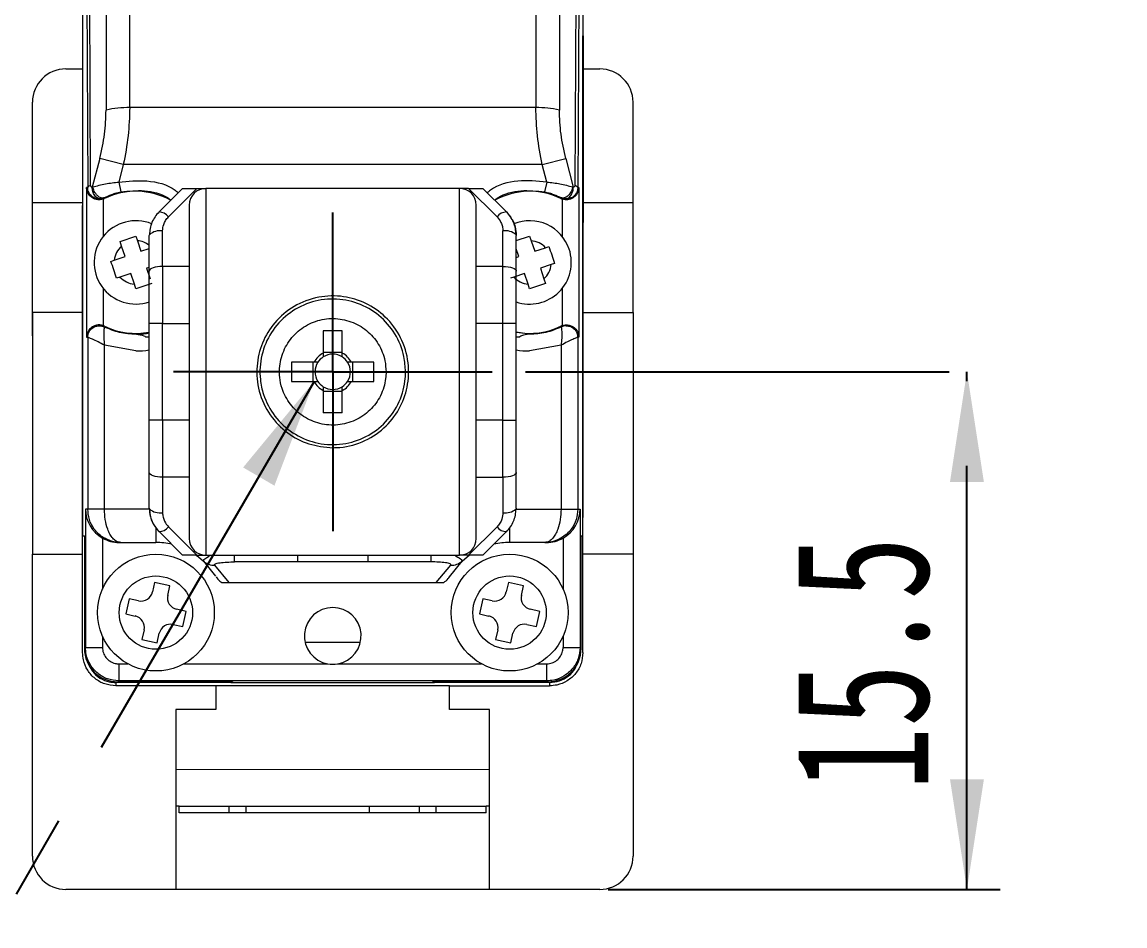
# Paper-space layout '시트2-ENG' of a CAD drawing. Header units: millimetres. Extents: x 5 to 415, y 5 to 292.
# Drawn here: x 21.99 to 55.04, y 167.5 to 194.6 of the extents above; entities that cross this region are included whole.
import ezdxf

# ---------------------------------------------------------------- set-up
doc = ezdxf.new("R2010")
doc.units = ezdxf.units.MM
doc.linetypes.add('CENTERX2', pattern=[20.32, 12.7, -2.54, 2.54, -2.54])
doc.layers.add('CENTER_LINE', color=7, linetype='CENTERX2')
doc.styles.add('SLDTEXTSTYLE0', font='TXT', dxfattribs={"width": 0.7})
doc.dimstyles.new('SLDDIMSTYLE2', dxfattribs={"dimtxt": 4, "dimasz": 3.302, "dimexe": 0, "dimexo": 0.0625, "dimgap": 1, "dimtad": 0, "dimtih": 1, "dimtoh": 1, "dimrnd": 1e-09, "dimzin": 12, "dimdsep": 46, "dimtxsty": 'SLDTEXTSTYLE0', "dimsah": 1, "dimcen": 0, "dimadec": 0, "dimazin": 3, "dimtol": 1, "dimtp": 0.1, "dimtm": 0.1, "dimtfac": 1, "dimtmove": 0, "dimatfit": 3, "dimfxl": 1, "dimfrac": 2, "dimtolj": 1, "dimarcsym": 0})
doc.dimstyles.new('SLDDIMSTYLE4', dxfattribs={"dimtxt": 4, "dimasz": 3.302, "dimexe": 0, "dimexo": 0.0625, "dimgap": 1, "dimtad": 1, "dimdec": 1, "dimrnd": 1e-09, "dimzin": 12, "dimdsep": 46, "dimtxsty": 'SLDTEXTSTYLE0', "dimsah": 1, "dimcen": 0.09, "dimadec": 0, "dimazin": 3, "dimtfac": 1, "dimtdec": 1, "dimtofl": 0, "dimtmove": 0, "dimatfit": 3, "dimfxl": 1, "dimfrac": 2, "dimtolj": 1, "dimtzin": 12, "dimarcsym": 0})
doc.dimstyles.new('SLDDIMSTYLE6', dxfattribs={"dimtxt": 0.18, "dimasz": 3.302, "dimexe": 0, "dimexo": 0.0625, "dimgap": 0, "dimtad": 0, "dimtih": 1, "dimtoh": 1, "dimdec": 0, "dimrnd": 1e-09, "dimzin": 0, "dimdsep": 46, "dimtxsty": 'Standard', "dimsah": 1, "dimcen": 0.09, "dimadec": 0, "dimazin": 0, "dimtfac": 3.302, "dimtdec": 0, "dimtofl": 0, "dimtmove": 0, "dimatfit": 3, "dimfxl": 1, "dimfrac": 2, "dimtolj": 1, "dimtzin": 0, "dimarcsym": 0})

# ---------------------------------------------------------------- blocks, each defined once
blk = doc.blocks.new('_D_36')
at = {"layer": 'CENTER_LINE'}
for p, q in [((76.516, 224.968), (40.495, 224.968)), ((87.161, 185.802), (76.516, 224.968)), ((88.079, 182.425), (87.161, 185.802)), ((88.079, 182.425), (89.744, 176.297))]:
    blk.add_line(p, q, dxfattribs=at)
for points in [[(87.161, 185.802), (86.785, 189.122), (85.805, 188.855)], [(88.079, 182.425), (88.455, 179.105), (89.435, 179.372)]]:
    blk.add_solid(points, dxfattribs=at)
at = {"layer": 'CENTER_LINE', "attachment_point": 1, "style": 'SLDTEXTSTYLE0'}
for s, insert, char_height in [('%%c', (40.495, 230.124), 4), ('3.5', (44.923, 230.124), 4), ('HOLE', (62.44, 230.124), 4), ('±0.1', (53.384, 228.775), 2.8)]:
    blk.add_mtext(s, dxfattribs=dict(at, insert=insert, char_height=char_height))
blk = doc.blocks.new('_D_55')
at = {"layer": 'CENTER_LINE'}
for p, q in [((37.078, 184.114), (51.309, 184.114)), ((50.309, 168.594), (50.309, 184.114)), ((39.553, 168.594), (51.309, 168.594))]:
    blk.add_line(p, q, dxfattribs=at)
for points in [[(50.309, 184.114), (49.801, 180.812), (50.817, 180.812)], [(50.309, 168.594), (50.817, 171.896), (49.801, 171.896)]]:
    blk.add_solid(points, dxfattribs=at)
at = {"layer": 'CENTER_LINE', "insert": (45.152, 171.559), "char_height": 4, "attachment_point": 1, "rotation": 90, "style": 'SLDTEXTSTYLE0'}
blk.add_mtext('15.5', dxfattribs=at)
blk = doc.blocks.new('SW_CENTERMARKSYMBOL_17')
at = {"layer": 'CENTER_LINE', "color": 0}
for p, q in [((0, 2.5), (0, 4.775)), ((0, 0), (0, 2.5)), ((-2.5, 0), (-4.775, 0)), ((0, 0), (-2.5, 0)), ((0, 0), (0, -2.5)), ((0, 0), (2.5, 0)), ((2.5, 0), (4.775, 0)), ((0, -2.5), (0, -4.775))]:
    blk.add_line(p, q, dxfattribs=at)

psp = doc.layouts.new('시트2-ENG')

# ---------------------------------------------------------------- linework, layer by layer
at = {"color": 7, "linetype": 'Continuous', "lineweight": 18}
for p, q in [((23.803, 200.296), (23.803, 189.196)), ((23.812, 179.196), (23.812, 197.894)), ((23.92, 197.696), (23.959, 189.641)), ((24.046, 189.696), (24.008, 197.749)), ((24.51, 197.879), (24.51, 191.959)), ((25.217, 192.035), (25.217, 197.981)), ((37.389, 197.98), (37.389, 192.035)), ((38.096, 197.879), (38.096, 191.959)), ((38.597, 197.749), (38.559, 189.696)), ((38.686, 197.696), (38.647, 189.641)), ((38.803, 194.183), (38.803, 195.924)), ((38.803, 194.183), (38.798, 194.183)), ((38.798, 179.196), (38.798, 194.183)), ((38.803, 194.183), (38.803, 189.196)), ((23.303, 193.194), (23.803, 193.194)), ((38.803, 193.194), (39.303, 193.194)), ((22.303, 189.194), (22.303, 192.194)), ((40.303, 189.194), (40.303, 192.194)), ((37.389, 192.035), (25.217, 192.035)), ((24.319, 190.51), (24.097, 189.653)), ((25.026, 190.327), (24.319, 190.51)), ((37.579, 190.327), (38.287, 190.51)), ((38.287, 190.51), (38.508, 189.653)), ((25.026, 190.327), (24.891, 189.803)), ((37.579, 190.327), (25.026, 190.327)), ((37.715, 189.803), (37.579, 190.327)), ((24.891, 189.803), (24.953, 189.509)), ((37.715, 189.803), (37.653, 189.509)), ((23.959, 189.641), (23.925, 189.641)), ((23.925, 189.641), (23.925, 185.151)), ((24.097, 189.653), (24.114, 189.656)), ((26.803, 189.614), (26.096, 188.906)), ((26.379, 188.76), (27.232, 189.614)), ((26.803, 189.614), (27.232, 189.614)), ((27.232, 189.614), (27.503, 189.614)), ((27.503, 189.614), (27.503, 178.614)), ((35.103, 189.614), (27.503, 189.614)), ((35.103, 178.614), (35.103, 189.614)), ((35.374, 189.614), (35.103, 189.614)), ((36.227, 188.76), (35.374, 189.614)), ((35.374, 189.614), (35.803, 189.614)), ((35.803, 189.614), (36.51, 188.906)), ((38.508, 189.653), (38.492, 189.656)), ((38.647, 189.641), (38.681, 189.641)), ((38.681, 189.641), (38.681, 185.151)), ((22.303, 185.193), (22.302, 189.193)), ((22.302, 189.193), (22.303, 189.193)), ((22.303, 185.894), (22.303, 189.194)), ((22.303, 189.194), (23.803, 189.194)), ((23.803, 189.196), (23.812, 189.196)), ((23.803, 189.194), (23.803, 188.594)), ((23.803, 189.194), (23.812, 189.194)), ((23.803, 185.146), (23.803, 189.096)), ((23.803, 189.096), (23.812, 189.096)), ((24.454, 189.333), (24.356, 189.302)), ((24.465, 189.309), (24.454, 189.333)), ((38.152, 189.333), (38.14, 189.309)), ((38.25, 189.302), (38.152, 189.333)), ((38.798, 189.196), (38.803, 189.196)), ((38.798, 189.194), (38.803, 189.194)), ((38.803, 189.096), (38.798, 189.096)), ((38.803, 189.194), (38.803, 188.594)), ((38.803, 189.194), (40.303, 189.194)), ((38.803, 185.146), (38.803, 189.096)), ((40.303, 185.894), (40.303, 189.194)), ((24.927, 188.025), (25.401, 188.184)), ((25.401, 188.184), (25.449, 188.042)), ((25.803, 188.199), (25.809, 188.224)), ((25.803, 187.135), (25.803, 188.199)), ((26.203, 187.272), (26.203, 188.336)), ((36.403, 187.272), (36.403, 188.336)), ((36.797, 188.224), (36.803, 188.199)), ((36.803, 187.135), (36.803, 188.199)), ((36.803, 188.05), (37.201, 188.184)), ((37.201, 188.184), (37.249, 188.042)), ((24.975, 187.883), (24.927, 188.025)), ((25.081, 187.567), (24.975, 187.883)), ((25.449, 188.042), (25.555, 187.726)), ((25.555, 187.726), (25.803, 187.809)), ((36.881, 187.567), (36.803, 187.8)), ((37.249, 188.042), (37.355, 187.726)), ((37.355, 187.726), (37.68, 187.835)), ((37.68, 187.835), (37.781, 187.869)), ((24.655, 187.424), (24.756, 187.458)), ((24.756, 187.458), (25.081, 187.567)), ((36.803, 187.541), (36.881, 187.567)), ((25.803, 187.246), (25.725, 187.22)), ((25.725, 187.22), (25.831, 186.904)), ((26.203, 187.272), (26.203, 185.562)), ((27.003, 187.272), (26.203, 187.272)), ((36.403, 187.272), (35.603, 187.272)), ((36.403, 185.562), (36.403, 187.272)), ((37.85, 187.329), (37.525, 187.22)), ((37.525, 187.22), (37.631, 186.904)), ((37.951, 187.363), (37.85, 187.329)), ((24.926, 186.952), (24.825, 186.918)), ((25.251, 187.061), (24.926, 186.952)), ((25.357, 186.745), (25.251, 187.061)), ((25.878, 186.762), (25.404, 186.603)), ((36.726, 186.952), (36.625, 186.918)), ((37.051, 187.061), (36.726, 186.952)), ((37.157, 186.745), (37.051, 187.061)), ((37.678, 186.762), (37.204, 186.603)), ((37.631, 186.904), (37.678, 186.762)), ((25.404, 186.603), (25.357, 186.745)), ((37.204, 186.603), (37.157, 186.745)), ((23.803, 185.894), (22.303, 185.894)), ((22.303, 185.894), (22.303, 178.644)), ((38.803, 185.894), (40.303, 185.894)), ((40.303, 185.894), (40.303, 178.644)), ((24.454, 185.459), (24.465, 185.482)), ((26.203, 185.562), (25.803, 185.562)), ((25.803, 182.665), (25.803, 185.562)), ((26.203, 182.665), (26.203, 185.562)), ((26.203, 185.562), (27.003, 185.562)), ((36.403, 185.562), (35.603, 185.562)), ((36.803, 185.562), (36.403, 185.562)), ((36.403, 182.665), (36.403, 185.562)), ((36.803, 182.665), (36.803, 185.562)), ((38.14, 185.482), (38.152, 185.459)), ((23.803, 179.746), (23.803, 185.146)), ((23.925, 185.151), (23.96, 185.151)), ((23.96, 185.151), (23.96, 179.996)), ((25.418, 185.239), (25.403, 185.239)), ((25.692, 185.164), (25.803, 185.164)), ((31.017, 185.346), (31.017, 184.671)), ((31.589, 185.346), (31.017, 185.346)), ((31.589, 184.671), (31.589, 185.346)), ((37.187, 185.239), (36.803, 185.306)), ((36.803, 185.164), (36.914, 185.164)), ((37.203, 185.239), (37.187, 185.239)), ((38.646, 185.151), (38.646, 179.996)), ((38.681, 185.151), (38.646, 185.151)), ((38.803, 179.746), (38.803, 185.146)), ((40.303, 185.196), (40.305, 180.029)), ((25.403, 184.739), (24.46, 184.912)), ((24.46, 179.996), (24.46, 184.912)), ((38.145, 184.911), (37.203, 184.739)), ((38.145, 184.911), (38.146, 179.996)), ((31.017, 184.706), (31.589, 184.706)), ((30.745, 184.4), (30.07, 184.4)), ((30.07, 184.4), (30.07, 183.828)), ((30.711, 183.828), (30.711, 184.4)), ((32.536, 184.4), (31.861, 184.4)), ((31.895, 184.4), (31.895, 183.828)), ((32.536, 183.828), (32.536, 184.4)), ((30.07, 183.828), (30.745, 183.828)), ((31.861, 183.828), (32.536, 183.828)), ((31.017, 183.556), (31.017, 182.881)), ((31.589, 183.522), (31.017, 183.522)), ((31.589, 182.881), (31.589, 183.556)), ((31.589, 182.881), (31.017, 182.881)), ((26.203, 182.665), (25.803, 182.665)), ((26.203, 182.665), (26.203, 180.955)), ((27.003, 182.665), (26.203, 182.665)), ((36.403, 182.665), (35.603, 182.665)), ((36.403, 180.955), (36.403, 182.665)), ((36.403, 182.665), (36.803, 182.665)), ((25.803, 180.028), (25.803, 181.092)), ((27.003, 180.955), (26.203, 180.955)), ((26.203, 180.955), (26.203, 179.891)), ((35.603, 180.955), (36.403, 180.955)), ((36.403, 180.955), (36.403, 179.891)), ((36.803, 180.028), (36.803, 181.092)), ((23.96, 179.996), (23.892, 179.996)), ((23.892, 179.996), (23.892, 175.85)), ((25.809, 180.003), (25.803, 180.028)), ((36.803, 180.028), (36.797, 180.003)), ((38.146, 179.996), (38.646, 179.996)), ((38.646, 179.996), (38.714, 179.996)), ((38.714, 179.996), (38.714, 175.85)), ((40.303, 180.029), (40.305, 180.029)), ((40.305, 180.029), (40.308, 169.799)), ((23.803, 179.746), (23.807, 179.746)), ((23.807, 175.696), (23.807, 179.746)), ((38.799, 179.746), (38.803, 179.746)), ((38.799, 175.696), (38.799, 179.746)), ((23.812, 179.196), (23.86, 179.196)), ((23.86, 179.196), (23.86, 175.818)), ((26.096, 179.321), (26.803, 178.614)), ((27.232, 178.614), (26.379, 179.467)), ((36.227, 179.467), (35.374, 178.614)), ((35.803, 178.614), (36.51, 179.321)), ((38.745, 179.196), (38.798, 179.196)), ((38.745, 175.818), (38.745, 179.196)), ((24.401, 179.13), (24.401, 177.597)), ((24.901, 178.996), (24.951, 178.996)), ((24.951, 178.996), (26.003, 178.996)), ((37.654, 178.996), (36.603, 178.996)), ((37.654, 178.996), (37.705, 178.996)), ((38.205, 179.13), (38.205, 177.597)), ((22.303, 169.594), (22.303, 178.644)), ((22.303, 178.644), (23.807, 178.644)), ((27.232, 178.614), (26.803, 178.614)), ((27.232, 178.614), (27.503, 178.614)), ((27.503, 178.614), (35.103, 178.614)), ((30.253, 178.415), (30.253, 178.614)), ((32.353, 178.614), (32.353, 178.415)), ((35.374, 178.614), (35.103, 178.614)), ((35.803, 178.614), (35.374, 178.614)), ((40.303, 178.644), (38.799, 178.644)), ((40.303, 178.644), (40.303, 169.594)), ((27.428, 178.438), (27.791, 177.991)), ((28.2, 177.796), (27.767, 178.315)), ((30.253, 178.415), (28.363, 178.415)), ((32.353, 178.415), (30.253, 178.415)), ((34.243, 178.415), (32.353, 178.415)), ((34.406, 177.796), (34.839, 178.315)), ((34.798, 177.97), (35.178, 178.438)), ((25.965, 177.798), (25.902, 177.514)), ((26.42, 177.697), (25.965, 177.798)), ((26.357, 177.412), (26.42, 177.697)), ((28.2, 177.796), (34.406, 177.796)), ((36.565, 177.798), (36.502, 177.514)), ((37.02, 177.697), (36.565, 177.798)), ((36.957, 177.412), (37.02, 177.697)), ((25.199, 177.311), (25.098, 176.855)), ((25.484, 177.248), (25.199, 177.311)), ((35.799, 177.311), (35.698, 176.855)), ((36.084, 177.248), (35.799, 177.311)), ((25.098, 176.855), (25.383, 176.792)), ((26.908, 176.932), (26.623, 176.995)), ((26.807, 176.476), (26.908, 176.932)), ((35.698, 176.855), (35.983, 176.792)), ((37.508, 176.932), (37.223, 176.995)), ((37.407, 176.476), (37.508, 176.932)), ((26.522, 176.539), (26.807, 176.476)), ((37.122, 176.539), (37.407, 176.476)), ((24.401, 176.19), (24.401, 175.85)), ((25.649, 176.375), (25.585, 176.09)), ((26.041, 175.989), (26.104, 176.273)), ((36.249, 176.375), (36.185, 176.09)), ((36.641, 175.989), (36.704, 176.273)), ((38.205, 176.19), (38.205, 175.85)), ((23.892, 175.85), (23.86, 175.818)), ((23.892, 175.85), (24.401, 175.85)), ((25.585, 176.09), (26.041, 175.989)), ((32.128, 175.994), (30.477, 175.994)), ((36.185, 176.09), (36.641, 175.989)), ((38.205, 175.85), (38.714, 175.85)), ((38.714, 175.85), (38.745, 175.818)), ((24.892, 175.359), (25.162, 175.359)), ((24.892, 175.359), (24.892, 174.85)), ((26.843, 175.359), (31.156, 175.359)), ((31.45, 175.359), (35.762, 175.359)), ((37.443, 175.359), (37.714, 175.359)), ((37.714, 174.85), (37.714, 175.359)), ((24.892, 174.85), (24.86, 174.819)), ((37.714, 174.85), (24.892, 174.85)), ((37.714, 174.85), (37.745, 174.819)), ((28.253, 174.797), (24.803, 174.797)), ((27.803, 174.699), (24.803, 174.699)), ((24.86, 174.819), (28.303, 174.819)), ((27.803, 174.712), (34.803, 174.712)), ((27.803, 174.699), (27.803, 174.712)), ((27.803, 174.699), (27.803, 173.994)), ((28.253, 174.819), (28.253, 174.797)), ((28.253, 174.785), (28.253, 174.797)), ((34.353, 174.785), (28.253, 174.785)), ((28.303, 174.819), (28.303, 174.796)), ((28.303, 174.796), (34.303, 174.796)), ((37.745, 174.819), (34.303, 174.819)), ((34.303, 174.796), (34.303, 174.819)), ((34.353, 174.819), (34.353, 174.797)), ((34.353, 174.785), (34.353, 174.797)), ((37.803, 174.797), (34.353, 174.797)), ((34.803, 174.699), (34.803, 174.712)), ((34.803, 173.994), (34.803, 174.699)), ((34.803, 174.699), (37.803, 174.699)), ((27.803, 173.994), (26.603, 173.994)), ((26.603, 173.994), (26.603, 168.594)), ((36.003, 173.994), (34.803, 173.994)), ((36.003, 168.594), (36.003, 173.994)), ((26.603, 172.194), (36.003, 172.197)), ((26.703, 171.094), (26.603, 171.094)), ((26.703, 170.894), (26.703, 171.094)), ((26.703, 171.094), (28.203, 171.094)), ((35.903, 170.894), (26.703, 170.894)), ((28.203, 171.094), (28.703, 171.094)), ((28.703, 170.894), (28.703, 171.094)), ((28.703, 171.094), (32.403, 171.094)), ((32.403, 171.094), (33.903, 171.094)), ((33.903, 170.894), (33.903, 171.094)), ((33.903, 171.094), (34.403, 171.094)), ((34.403, 171.094), (35.903, 171.094)), ((35.903, 170.894), (35.903, 171.094)), ((36.003, 171.094), (35.903, 171.094)), ((40.308, 169.799), (40.303, 169.696)), ((26.603, 168.594), (23.303, 168.594)), ((36.003, 168.594), (26.603, 168.594)), ((39.303, 168.594), (36.003, 168.594))]:
    psp.add_line(p, q, dxfattribs=at)
at = {"color": 8, "linetype": 'Continuous', "lineweight": 18}
for p, q in [((24.425, 189.293), (24.425, 188.172)), ((38.181, 189.293), (38.181, 188.172)), ((24.425, 186.615), (24.425, 185.499)), ((38.181, 186.615), (38.181, 185.499)), ((25.807, 179.996), (24.46, 179.996)), ((36.796, 179.996), (38.146, 179.996)), ((26.003, 179.423), (26.003, 178.996)), ((36.603, 179.423), (36.603, 178.996)), ((28.363, 178.415), (28.363, 178.614)), ((34.243, 178.614), (34.243, 178.415)), ((28.203, 170.894), (28.203, 171.094)), ((32.403, 170.894), (32.403, 171.094)), ((34.403, 170.894), (34.403, 171.094))]:
    psp.add_line(p, q, dxfattribs=at)
at = {"color": 7, "linetype": 'Continuous', "lineweight": 18, "flags": 128}
for points in [[(26.203, 187.272), (26.125, 187.269), (26.05, 187.261), (25.981, 187.249), (25.92, 187.232), (25.87, 187.211), (25.833, 187.187), (25.811, 187.162), (25.803, 187.135)], [(36.403, 187.272), (36.481, 187.269), (36.556, 187.261), (36.625, 187.249), (36.686, 187.232), (36.735, 187.211), (36.772, 187.187), (36.795, 187.162), (36.803, 187.135)], [(26.203, 180.955), (26.125, 180.958), (26.05, 180.966), (25.981, 180.978), (25.92, 180.995), (25.87, 181.016), (25.833, 181.04), (25.811, 181.065), (25.803, 181.092)], [(36.803, 181.092), (36.795, 181.065), (36.772, 181.04), (36.735, 181.016), (36.686, 180.995), (36.625, 180.978), (36.556, 180.966), (36.481, 180.958), (36.403, 180.955)], [(27.211, 178.614), (27.278, 178.564), (27.428, 178.438)], [(35.178, 178.438), (35.328, 178.564), (35.395, 178.614)]]:
    psp.add_lwpolyline(points, dxfattribs=at)
at = {"color": 7, "linetype": 'Continuous', "lineweight": 18}
for centre, radius in [((26.003, 176.894), 1.75), ((36.603, 176.894), 1.75), ((26.003, 176.894), 1.1), ((36.603, 176.894), 1.1)]:
    psp.add_circle(centre, radius, dxfattribs=at)
for centre, radius, start, end in [((23.303, 192.194), 1, 90, 180), ((39.303, 192.194), 1, 0, 90), ((25.177, 189.075), 2.96, 89.2196, 103.0186), ((37.429, 189.075), 2.96, 76.9814, 90.7804), ((24.052, 189.59), 0.106, 92.8684, 151.1559), ((25.403, 187.396), 2.131, 60.7445, 116.1039), ((27.503, 189.114), 0.5, 90, 180), ((35.103, 189.114), 0.5, 0, 90), ((37.203, 187.396), 2.131, 63.8961, 119.2555), ((38.554, 189.59), 0.106, 28.8451, 87.1312), ((24.303, 189.641), 0.369, 289.3449, 296.1039), ((38.303, 189.641), 0.369, 243.8961, 250.6551), ((26.09, 188.548), 0.358, 36.2952, 89.0893), ((36.516, 188.548), 0.358, 90.9107, 143.7048), ((25.403, 187.394), 1.25, 67.8202, 288.8349), ((37.203, 187.394), 1.25, 18.5391, 112.2222), ((25.403, 187.394), 0.65, 131.159, 174.2859), ((37.203, 187.394), 1.25, 250.9646, 18.5391), ((37.203, 187.394), 0.65, 42.7923, 85.9192), ((37.203, 187.394), 0.65, 311.159, 354.2859), ((25.403, 187.394), 0.65, 222.7923, 265.9192), ((37.203, 187.394), 0.65, 222.7923, 265.9192), ((24.303, 185.151), 0.369, 63.8961, 70.6551), ((25.403, 187.396), 2.131, 243.8961, 280.8193), ((37.203, 187.396), 2.131, 259.1807, 296.1039), ((38.303, 185.151), 0.369, 109.3449, 116.1039), ((31.303, 184.114), 0.627, 117.1428, 152.8572), ((31.303, 184.114), 0.53, 122.6646, 147.3354), ((31.303, 184.114), 0.53, 57.3354, 122.6646), ((31.303, 184.114), 0.627, 27.1428, 62.8572), ((31.303, 184.114), 0.53, 32.6646, 57.3354), ((31.303, 184.114), 0.53, 147.3354, 212.6646), ((31.303, 184.114), 0.53, 327.3354, 32.6646), ((31.303, 184.114), 0.627, 207.1428, 242.8572), ((31.303, 184.114), 0.53, 212.6646, 237.3354), ((31.303, 184.114), 0.627, 297.1428, 332.8572), ((31.303, 184.114), 0.53, 302.6646, 327.3354), ((31.303, 184.114), 0.53, 237.3354, 302.6646), ((26.09, 179.679), 0.358, 270.9108, 323.7048), ((36.516, 179.679), 0.358, 216.2952, 269.0893), ((26.003, 176.896), 2.1, 77.0308, 90), ((27.503, 179.114), 0.5, 180, 270), ((35.103, 179.114), 0.5, 270, 0), ((36.603, 176.896), 2.1, 90, 102.9692), ((27.745, 178.785), 0.47, 227.4768, 272.6664), ((34.861, 178.785), 0.47, 267.3336, 312.5232), ((25.56, 177.589), 0.35, 257.4821, 347.4821), ((36.16, 177.589), 0.35, 257.4821, 347.4821), ((26.699, 177.337), 0.35, 167.4821, 257.4821), ((37.299, 177.337), 0.35, 167.4821, 257.4821), ((31.303, 176.196), 0.85, 279.9708, 260.0292), ((25.307, 176.451), 0.35, 347.4821, 77.4821), ((26.446, 176.198), 0.35, 77.4821, 167.4821), ((35.907, 176.451), 0.35, 347.4821, 77.4821), ((37.046, 176.198), 0.35, 77.4821, 167.4821), ((31.303, 176.196), 0.85, 260.0292, 279.9708), ((23.303, 169.594), 1, 180, 270), ((39.303, 169.594), 1, 270, 0)]:
    psp.add_arc(centre, radius, start, end, dxfattribs=at)
at = {"color": 8, "linetype": 'Continuous', "lineweight": 18}
for centre, radius, start, end in [((26.126, 187.862), 0.481, 80.7429, 131.1599), ((36.48, 187.862), 0.481, 48.8445, 99.2556), ((25.403, 187.394), 0.65, 52.0201, 85.9192), ((25.403, 187.396), 2.657, 270, 278.658), ((37.203, 187.396), 2.657, 261.342, 270), ((26.126, 180.365), 0.481, 228.8445, 279.2556), ((36.48, 180.365), 0.481, 260.7429, 311.1599)]:
    psp.add_arc(centre, radius, start, end, dxfattribs=at)
at = {"color": 7, "linetype": 'Continuous', "lineweight": 18}
for centre, major_axis, ratio, start_param, end_param in [((24.91, 179.996), (1.018, 0), 0.982697, 3.141593, 4.188702), ((37.696, 179.996), (1.018, 0), 0.982697, 5.236076, 6.283185), ((24.901, 179.996), (-1, 0), 0.999848, 1.04711, 1.570796), ((37.705, 179.996), (-1, 0), 0.999848, 1.570796, 2.094483), ((24.861, 175.819), (0.707, 0.707), 0.999695, 2.356347, 3.926839), ((37.745, 175.819), (0.707, -0.707), 0.999695, 5.497939, 7.068431)]:
    psp.add_ellipse(centre, major_axis=major_axis, ratio=ratio, start_param=start_param, end_param=end_param, dxfattribs=at)
for points, knots in [([(24.319, 190.51), (24.375, 190.754), (24.485, 191.237), (24.502, 191.72), (24.51, 191.959)], [0, 0, 0, 0, 0.504154, 1, 1, 1, 1]), ([(25.217, 192.035), (25.209, 191.754), (25.192, 191.187), (25.082, 190.615), (25.026, 190.327)], [0, 0, 0, 0, 0.495576, 1, 1, 1, 1]), ([(37.579, 190.327), (37.524, 190.615), (37.414, 191.187), (37.397, 191.754), (37.389, 192.035)], [0, 0, 0, 0, 0.504417, 1, 1, 1, 1]), ([(38.287, 190.51), (38.231, 190.754), (38.121, 191.237), (38.104, 191.72), (38.096, 191.959)], [0, 0, 0, 0, 0.504153, 1, 1, 1, 1]), ([(24.114, 189.656), (24.236, 189.69), (24.466, 189.755), (24.755, 189.787), (24.891, 189.803)], [0, 0, 0, 0, 0.529808, 1, 1, 1, 1]), ([(37.715, 189.803), (37.851, 189.787), (38.14, 189.755), (38.37, 189.69), (38.492, 189.656)], [0, 0, 0, 0, 0.470945, 1, 1, 1, 1]), ([(24.425, 189.293), (24.391, 189.284), (24.323, 189.266), (24.22, 189.276), (24.114, 189.314), (24.006, 189.399), (23.941, 189.516), (23.926, 189.603), (23.925, 189.64), (23.925, 189.641)], [0, 0, 0, 0, 0.117763, 0.235394, 0.357437, 0.547783, 0.812584, 0.994967, 1, 1, 1, 1]), ([(24.356, 189.302), (24.331, 189.299), (24.281, 189.295), (24.207, 189.308), (24.138, 189.336), (24.076, 189.379), (24.025, 189.433), (23.988, 189.497), (23.963, 189.567), (23.96, 189.616), (23.959, 189.641)], [0, 0, 0, 0, 0.125681, 0.251512, 0.377496, 0.503635, 0.628468, 0.752759, 0.87658, 1, 1, 1, 1]), ([(24.046, 189.696), (24.047, 189.692), (24.047, 189.686), (24.052, 189.673), (24.062, 189.661), (24.078, 189.652), (24.091, 189.653), (24.097, 189.653)], [0, 0, 0, 0, 0.105787, 0.213994, 0.459109, 0.727072, 1, 1, 1, 1]), ([(24.356, 189.302), (24.341, 189.301), (24.31, 189.299), (24.262, 189.316), (24.214, 189.347), (24.17, 189.395), (24.134, 189.455), (24.11, 189.522), (24.097, 189.589), (24.097, 189.632), (24.097, 189.653)], [0, 0, 0, 0, 0.1131826, 0.235918, 0.3659643, 0.5, 0.6340357, 0.764082, 0.8868174, 1, 1, 1, 1]), ([(24.454, 189.333), (24.441, 189.328), (24.413, 189.319), (24.363, 189.325), (24.306, 189.349), (24.249, 189.393), (24.197, 189.453), (24.156, 189.522), (24.127, 189.591), (24.118, 189.635), (24.114, 189.656)], [0, 0, 0, 0, 0.110626, 0.23271, 0.363836, 0.5, 0.636164, 0.76729, 0.889374, 1, 1, 1, 1]), ([(24.454, 189.333), (24.526, 189.367), (24.635, 189.418), (24.814, 189.477), (24.907, 189.498), (24.953, 189.509)], [0, 0, 0, 0, 0.50598, 0.757681, 1, 1, 1, 1]), ([(24.953, 189.509), (25.189, 189.533), (25.661, 189.581), (26.194, 189.457), (26.419, 189.29), (26.453, 189.264)], [0, 0, 0, 0, 0.458726, 0.917452, 1, 1, 1, 1]), ([(36.152, 189.264), (36.187, 189.29), (36.412, 189.457), (36.945, 189.581), (37.417, 189.533), (37.653, 189.509)], [0, 0, 0, 0, 0.0825429, 0.5412716, 1, 1, 1, 1]), ([(37.653, 189.509), (37.699, 189.498), (37.792, 189.477), (37.971, 189.418), (38.079, 189.367), (38.152, 189.333)], [0, 0, 0, 0, 0.2423835, 0.4941573, 1, 1, 1, 1]), ([(38.492, 189.656), (38.487, 189.635), (38.478, 189.591), (38.45, 189.522), (38.409, 189.453), (38.357, 189.393), (38.3, 189.349), (38.243, 189.325), (38.193, 189.319), (38.165, 189.328), (38.152, 189.333)], [0, 0, 0, 0, 0.110626, 0.23271, 0.363836, 0.5, 0.636164, 0.76729, 0.889374, 1, 1, 1, 1]), ([(38.681, 189.641), (38.681, 189.64), (38.68, 189.603), (38.665, 189.516), (38.6, 189.399), (38.492, 189.314), (38.386, 189.276), (38.283, 189.266), (38.215, 189.284), (38.181, 189.293)], [0, 0, 0, 0, 0.005034, 0.187416, 0.452217, 0.642563, 0.764606, 0.882237, 1, 1, 1, 1]), ([(38.25, 189.302), (38.266, 189.301), (38.297, 189.3), (38.347, 189.317), (38.396, 189.351), (38.439, 189.4), (38.474, 189.461), (38.497, 189.527), (38.509, 189.592), (38.508, 189.633), (38.508, 189.653)], [0, 0, 0, 0, 0.118146, 0.244995, 0.37775, 0.512674, 0.645653, 0.772913, 0.891593, 1, 1, 1, 1]), ([(38.647, 189.641), (38.643, 189.599), (38.636, 189.532), (38.593, 189.451), (38.548, 189.396), (38.49, 189.349), (38.427, 189.318), (38.344, 189.295), (38.287, 189.299), (38.25, 189.302)], [0, 0, 0, 0, 0.21198, 0.331484, 0.459729, 0.569033, 0.710863, 0.813299, 1, 1, 1, 1]), ([(38.559, 189.696), (38.559, 189.692), (38.559, 189.685), (38.554, 189.673), (38.544, 189.661), (38.527, 189.652), (38.515, 189.653), (38.508, 189.653)], [0, 0, 0, 0, 0.107272, 0.216266, 0.463262, 0.73307, 1, 1, 1, 1]), ([(27.003, 189.114), (27.003, 189.097), (27.003, 189.064), (27.003, 188.829), (27.003, 188.561), (27.003, 188.217), (27.003, 187.674), (27.003, 186.875), (27.003, 185.986), (27.003, 185.056), (27.003, 184.113), (27.003, 183.171), (27.003, 182.402), (27.003, 181.81), (27.003, 181.221), (27.003, 180.553), (27.003, 179.903), (27.003, 179.446), (27.003, 179.164), (27.003, 179.13), (27.003, 179.114)], [0, 0, 0, 0, 0.060021, 0.119991, 0.1522, 0.184375, 0.250041, 0.315707, 0.380009, 0.440022, 0.5, 0.560013, 0.619992, 0.6522, 0.684376, 0.750042, 0.815708, 0.88001, 0.939996, 1, 1, 1, 1]), ([(35.603, 179.114), (35.603, 179.13), (35.603, 179.164), (35.603, 179.446), (35.603, 179.903), (35.603, 180.553), (35.603, 181.221), (35.603, 181.81), (35.603, 182.402), (35.603, 183.171), (35.603, 184.113), (35.603, 185.056), (35.603, 185.986), (35.603, 186.875), (35.603, 187.674), (35.603, 188.217), (35.603, 188.561), (35.603, 188.829), (35.603, 189.064), (35.603, 189.097), (35.603, 189.114)], [0, 0, 0, 0, 0.060004, 0.11999, 0.184292, 0.249958, 0.315624, 0.3478, 0.380008, 0.439987, 0.5, 0.559978, 0.619991, 0.684293, 0.749959, 0.815625, 0.8478, 0.880009, 0.939979, 1, 1, 1, 1]), ([(26.1, 188.91), (26.056, 188.861), (25.969, 188.765), (25.88, 188.594), (25.822, 188.412), (25.813, 188.286), (25.809, 188.224)], [0, 0, 0, 0, 0.251643, 0.501834, 0.751071, 1, 1, 1, 1]), ([(26.203, 188.336), (26.209, 188.403), (26.22, 188.514), (26.289, 188.657), (26.349, 188.726), (26.379, 188.76)], [0, 0, 0, 0, 0.428724, 0.713281, 1, 1, 1, 1]), ([(36.227, 188.76), (36.27, 188.707), (36.343, 188.619), (36.394, 188.469), (36.4, 188.381), (36.403, 188.336)], [0, 0, 0, 0, 0.427559, 0.711619, 1, 1, 1, 1]), ([(36.797, 188.224), (36.792, 188.287), (36.784, 188.413), (36.725, 188.596), (36.634, 188.768), (36.547, 188.864), (36.503, 188.913)], [0, 0, 0, 0, 0.249066, 0.498343, 0.748498, 1, 1, 1, 1]), ([(36.51, 188.906), (36.582, 188.819), (36.694, 188.682), (36.785, 188.434), (36.796, 188.286), (36.803, 188.199)], [0, 0, 0, 0, 0.430059, 0.666913, 1, 1, 1, 1]), ([(31.303, 181.839), (31.06, 181.861), (30.573, 181.907), (29.919, 182.262), (29.391, 182.801), (29.063, 183.508), (28.993, 184.276), (29.165, 184.996), (29.547, 185.622), (30.126, 186.112), (30.854, 186.389), (31.618, 186.406), (32.316, 186.191), (32.918, 185.773), (33.374, 185.159), (33.602, 184.412), (33.57, 183.654), (33.312, 182.968), (32.849, 182.389), (32.202, 181.975), (31.641, 181.844), (31.342, 181.839), (31.303, 181.839)], [0, 0, 0, 0, 0.0504909, 0.1008712, 0.1540504, 0.209456, 0.2619899, 0.3113938, 0.3615785, 0.4152624, 0.4706129, 0.5223841, 0.5709463, 0.6215781, 0.6762458, 0.7309774, 0.7819261, 0.8311422, 0.8825965, 0.9374894, 0.9919286, 1, 1, 1, 1]), ([(33.484, 184.114), (33.481, 184.021), (33.468, 183.685), (33.289, 183.118), (32.85, 182.516), (32.233, 182.094), (31.513, 181.9), (30.768, 181.955), (30.084, 182.254), (29.537, 182.762), (29.233, 183.341), (29.098, 183.972), (29.139, 184.625), (29.43, 185.312), (29.933, 185.865), (30.59, 186.219), (31.327, 186.337), (32.061, 186.204), (32.711, 185.835), (33.198, 185.272), (33.45, 184.664), (33.475, 184.267), (33.484, 184.114)], [0, 0, 0, 0, 0.020262, 0.073941, 0.12762, 0.181299, 0.234978, 0.288657, 0.342336, 0.396015, 0.449695, 0.483291, 0.53697, 0.59065, 0.644329, 0.698008, 0.751687, 0.805366, 0.859045, 0.912724, 0.966403, 1, 1, 1, 1]), ([(24.425, 185.499), (24.392, 185.508), (24.351, 185.519), (24.271, 185.521), (24.188, 185.508), (24.077, 185.455), (23.975, 185.353), (23.932, 185.241), (23.926, 185.168), (23.925, 185.152), (23.925, 185.151)], [0, 0, 0, 0, 0.11544, 0.141145, 0.277216, 0.412411, 0.624676, 0.915152, 0.994966, 1, 1, 1, 1]), ([(23.96, 185.151), (23.965, 185.196), (23.976, 185.286), (24.055, 185.399), (24.168, 185.478), (24.258, 185.488), (24.303, 185.494)], [0, 0, 0, 0, 0.2499999, 0.4999999, 0.7499999, 1, 1, 1, 1]), ([(24.303, 185.494), (24.329, 185.492), (24.381, 185.489), (24.43, 185.469), (24.454, 185.459)], [0, 0, 0, 0, 0.5, 1, 1, 1, 1]), ([(24.454, 185.459), (24.453, 185.456), (24.452, 185.451), (24.449, 185.415), (24.444, 185.36), (24.439, 185.267), (24.438, 185.117), (24.452, 184.984), (24.46, 184.912)], [0, 0, 0, 0, 0.12306, 0.248493, 0.377059, 0.509618, 0.734984, 1, 1, 1, 1]), ([(25.403, 185.239), (25.238, 185.248), (24.909, 185.267), (24.606, 185.395), (24.454, 185.459)], [0, 0, 0, 0, 0.5, 1, 1, 1, 1]), ([(32.901, 184.114), (32.894, 184.226), (32.875, 184.517), (32.691, 184.962), (32.334, 185.374), (31.858, 185.644), (31.32, 185.742), (30.781, 185.656), (30.3, 185.396), (29.932, 184.991), (29.718, 184.488), (29.688, 184.01), (29.787, 183.548), (30.01, 183.124), (30.41, 182.752), (30.911, 182.533), (31.457, 182.493), (31.984, 182.635), (32.436, 182.944), (32.758, 183.384), (32.888, 183.8), (32.898, 184.046), (32.901, 184.114)], [0, 0, 0, 0, 0.033597, 0.087276, 0.140955, 0.194634, 0.248313, 0.301992, 0.355671, 0.40935, 0.46303, 0.516709, 0.550305, 0.603985, 0.657664, 0.711343, 0.765022, 0.818701, 0.87238, 0.926059, 0.979738, 1, 1, 1, 1]), ([(38.152, 185.459), (38, 185.395), (37.696, 185.267), (37.367, 185.248), (37.203, 185.239)], [0, 0, 0, 0, 0.5, 1, 1, 1, 1]), ([(38.152, 185.459), (38.153, 185.456), (38.153, 185.451), (38.157, 185.415), (38.162, 185.36), (38.166, 185.267), (38.167, 185.117), (38.153, 184.983), (38.145, 184.911)], [0, 0, 0, 0, 0.1230873, 0.248535, 0.3771033, 0.5096528, 0.7350716, 1, 1, 1, 1]), ([(38.303, 185.494), (38.276, 185.492), (38.223, 185.489), (38.175, 185.468), (38.152, 185.459)], [0, 0, 0, 0, 0.5237, 1, 1, 1, 1]), ([(38.181, 185.499), (38.214, 185.508), (38.255, 185.519), (38.335, 185.521), (38.418, 185.508), (38.528, 185.455), (38.631, 185.353), (38.674, 185.241), (38.68, 185.168), (38.681, 185.152), (38.681, 185.151)], [0, 0, 0, 0, 0.11544, 0.141145, 0.277216, 0.412411, 0.624676, 0.915152, 0.994966, 1, 1, 1, 1]), ([(38.303, 185.494), (38.348, 185.488), (38.438, 185.478), (38.551, 185.399), (38.63, 185.286), (38.64, 185.196), (38.646, 185.151)], [0, 0, 0, 0, 0.25, 0.5, 0.75, 1, 1, 1, 1]), ([(24.46, 184.912), (24.397, 184.945), (24.269, 185.013), (24.101, 185.091), (24.007, 185.133), (23.967, 185.149), (23.963, 185.15), (23.96, 185.151)], [0, 0, 0, 0, 0.260217, 0.529104, 0.765257, 0.882426, 1, 1, 1, 1]), ([(25.803, 185.276), (25.775, 185.269), (25.646, 185.237), (25.518, 185.238), (25.418, 185.239)], [0, 0, 0, 0, 0.219061, 1, 1, 1, 1]), ([(25.418, 185.239), (25.496, 185.232), (25.591, 185.224), (25.675, 185.173), (25.692, 185.164)], [0, 0, 0, 0, 0.804502, 1, 1, 1, 1]), ([(37.187, 185.239), (37.11, 185.232), (37.014, 185.224), (36.93, 185.173), (36.914, 185.164)], [0, 0, 0, 0, 0.804617, 1, 1, 1, 1]), ([(38.646, 185.151), (38.643, 185.15), (38.638, 185.148), (38.607, 185.136), (38.559, 185.115), (38.475, 185.077), (38.336, 185.012), (38.211, 184.946), (38.145, 184.911)], [0, 0, 0, 0, 0.119498, 0.23974, 0.361536, 0.485663, 0.730817, 1, 1, 1, 1]), ([(31.017, 184.671), (31.017, 184.641), (31.017, 184.604), (31.017, 184.566), (31.017, 184.56)], [0, 0, 0, 0, 0.842199, 1, 1, 1, 1]), ([(31.589, 184.56), (31.589, 184.587), (31.589, 184.624), (31.589, 184.661), (31.589, 184.671)], [0, 0, 0, 0, 0.711887, 1, 1, 1, 1]), ([(30.857, 184.4), (30.83, 184.4), (30.792, 184.4), (30.756, 184.4), (30.745, 184.4)], [0, 0, 0, 0, 0.711887, 1, 1, 1, 1]), ([(31.861, 184.4), (31.83, 184.4), (31.793, 184.4), (31.755, 184.4), (31.749, 184.4)], [0, 0, 0, 0, 0.842199, 1, 1, 1, 1]), ([(30.745, 183.828), (30.776, 183.828), (30.812, 183.828), (30.851, 183.828), (30.857, 183.828)], [0, 0, 0, 0, 0.842199, 1, 1, 1, 1]), ([(31.749, 183.828), (31.776, 183.828), (31.814, 183.828), (31.85, 183.828), (31.861, 183.828)], [0, 0, 0, 0, 0.711887, 1, 1, 1, 1]), ([(31.017, 183.667), (31.017, 183.64), (31.017, 183.603), (31.017, 183.566), (31.017, 183.556)], [0, 0, 0, 0, 0.711887, 1, 1, 1, 1]), ([(31.589, 183.556), (31.589, 183.587), (31.589, 183.623), (31.589, 183.661), (31.589, 183.667)], [0, 0, 0, 0, 0.842199, 1, 1, 1, 1]), ([(24.951, 178.996), (24.905, 179.004), (24.822, 179.017), (24.711, 179.115), (24.625, 179.238), (24.543, 179.421), (24.475, 179.673), (24.465, 179.89), (24.46, 179.996)], [0, 0, 0, 0, 0.1913886, 0.3396526, 0.4809365, 0.608398, 0.8098668, 1, 1, 1, 1]), ([(25.803, 180.028), (25.81, 179.941), (25.821, 179.793), (25.912, 179.545), (26.024, 179.409), (26.096, 179.321)], [0, 0, 0, 0, 0.333087, 0.56994, 1, 1, 1, 1]), ([(25.809, 180.003), (25.813, 179.94), (25.822, 179.814), (25.881, 179.631), (25.971, 179.459), (26.059, 179.363), (26.103, 179.314)], [0, 0, 0, 0, 0.249066, 0.498343, 0.748498, 1, 1, 1, 1]), ([(26.203, 179.891), (26.206, 179.846), (26.212, 179.758), (26.263, 179.608), (26.335, 179.52), (26.379, 179.467)], [0, 0, 0, 0, 0.288381, 0.572441, 1, 1, 1, 1]), ([(36.403, 179.891), (36.396, 179.824), (36.386, 179.714), (36.317, 179.57), (36.257, 179.501), (36.227, 179.467)], [0, 0, 0, 0, 0.428724, 0.713281, 1, 1, 1, 1]), ([(36.506, 179.318), (36.55, 179.366), (36.636, 179.462), (36.725, 179.633), (36.784, 179.815), (36.792, 179.941), (36.797, 180.003)], [0, 0, 0, 0, 0.251643, 0.501834, 0.751071, 1, 1, 1, 1]), ([(38.146, 179.996), (38.141, 179.89), (38.131, 179.673), (38.063, 179.421), (37.981, 179.239), (37.895, 179.115), (37.784, 179.017), (37.701, 179.004), (37.654, 178.996)], [0, 0, 0, 0, 0.190183, 0.391587, 0.518897, 0.659859, 0.807345, 1, 1, 1, 1]), ([(38.646, 179.996), (38.636, 179.89), (38.616, 179.673), (38.479, 179.421), (38.313, 179.239), (38.14, 179.115), (37.917, 179.017), (37.749, 179.004), (37.654, 178.996)], [0, 0, 0, 0, 0.1901815, 0.391587, 0.5188144, 0.6598591, 0.8072141, 1, 1, 1, 1]), ([(24.951, 178.996), (24.856, 179), (24.736, 179.005), (24.627, 179.055), (24.604, 179.065)], [0, 0, 0, 0, 0.797018, 1, 1, 1, 1]), ([(27.767, 178.315), (27.762, 178.322), (27.753, 178.336), (27.783, 178.357), (27.84, 178.375), (27.951, 178.395), (28.129, 178.412), (28.284, 178.414), (28.363, 178.415)], [0, 0, 0, 0, 0.119629, 0.235882, 0.354499, 0.47966, 0.73658, 1, 1, 1, 1]), ([(34.839, 178.315), (34.843, 178.322), (34.852, 178.336), (34.824, 178.356), (34.767, 178.375), (34.656, 178.395), (34.477, 178.412), (34.322, 178.414), (34.243, 178.415)], [0, 0, 0, 0, 0.118245, 0.235831, 0.351657, 0.479645, 0.73658, 1, 1, 1, 1]), ([(27.807, 177.97), (27.842, 177.922), (27.89, 177.855), (27.957, 177.809), (27.976, 177.796)], [0, 0, 0, 0, 0.721928, 1, 1, 1, 1]), ([(34.63, 177.796), (34.677, 177.832), (34.742, 177.882), (34.786, 177.951), (34.798, 177.97)], [0, 0, 0, 0, 0.721901, 1, 1, 1, 1]), ([(27.976, 177.796), (27.986, 177.796), (28.007, 177.796), (28.047, 177.796), (28.093, 177.796), (28.134, 177.796), (28.168, 177.796), (28.19, 177.796), (28.2, 177.796)], [0, 0, 0, 0, 0.302904, 0.5868, 0.763479, 0.863466, 0.940683, 1, 1, 1, 1]), ([(34.406, 177.796), (34.419, 177.796), (34.446, 177.796), (34.487, 177.796), (34.552, 177.796), (34.596, 177.796), (34.62, 177.796), (34.63, 177.796)], [0, 0, 0, 0, 0.081806, 0.163008, 0.304881, 0.721802, 1, 1, 1, 1]), ([(24.892, 174.85), (24.777, 174.862), (24.549, 174.884), (24.248, 175.061), (24.024, 175.316), (23.908, 175.596), (23.896, 175.779), (23.892, 175.85)], [0, 0, 0, 0, 0.2199537, 0.4345703, 0.6492433, 0.8639785, 1, 1, 1, 1]), ([(24.401, 175.85), (24.406, 175.795), (24.416, 175.686), (24.5, 175.539), (24.624, 175.428), (24.763, 175.367), (24.855, 175.361), (24.892, 175.359)], [0, 0, 0, 0, 0.2121897, 0.4239717, 0.641513, 0.8550561, 1, 1, 1, 1]), ([(37.714, 175.359), (37.769, 175.364), (37.878, 175.374), (38.025, 175.458), (38.136, 175.582), (38.197, 175.721), (38.203, 175.813), (38.205, 175.85)], [0, 0, 0, 0, 0.212202, 0.423999, 0.641521, 0.855071, 1, 1, 1, 1]), ([(38.714, 175.85), (38.702, 175.735), (38.679, 175.507), (38.503, 175.207), (38.248, 174.982), (37.968, 174.866), (37.785, 174.854), (37.714, 174.85)], [0, 0, 0, 0, 0.219897, 0.434512, 0.649185, 0.86392, 1, 1, 1, 1]), ([(24.803, 174.699), (24.691, 174.71), (24.467, 174.733), (24.168, 174.904), (23.943, 175.157), (23.824, 175.437), (23.811, 175.622), (23.807, 175.696)], [0, 0, 0, 0, 0.214704, 0.429408, 0.644093, 0.85877, 1, 1, 1, 1]), ([(38.799, 175.696), (38.788, 175.584), (38.766, 175.36), (38.594, 175.061), (38.342, 174.836), (38.062, 174.716), (37.876, 174.704), (37.803, 174.699)], [0, 0, 0, 0, 0.2147035, 0.4294078, 0.6440927, 0.8587702, 1, 1, 1, 1]), ([(24.005, 175.308), (24.034, 175.248), (24.107, 175.096), (24.32, 174.921), (24.569, 174.812), (24.736, 174.802), (24.803, 174.797)], [0, 0, 0, 0, 0.198048, 0.49978, 0.801501, 1, 1, 1, 1]), ([(37.803, 174.797), (37.904, 174.807), (38.107, 174.827), (38.371, 174.984), (38.544, 175.153), (38.59, 175.278), (38.601, 175.309)], [0, 0, 0, 0, 0.301284, 0.602569, 0.903829, 1, 1, 1, 1]), ([(24.803, 174.797), (24.804, 174.779), (24.807, 174.746), (24.804, 174.714), (24.803, 174.699)], [0, 0, 0, 0, 0.560004, 1, 1, 1, 1]), ([(37.803, 174.699), (37.805, 174.718), (37.808, 174.75), (37.804, 174.783), (37.803, 174.797)], [0, 0, 0, 0, 0.560005, 1, 1, 1, 1])]:
    psp.add_open_spline(points, degree=3, knots=knots, dxfattribs=at)
at = {"color": 8, "linetype": 'Continuous', "lineweight": 18}
for points, knots in [([(24.891, 189.803), (25.168, 189.829), (25.741, 189.884), (26.383, 189.726), (26.641, 189.508), (26.672, 189.482)], [0, 0, 0, 0, 0.4530505, 0.9360838, 1, 1, 1, 1]), ([(37.715, 189.803), (37.428, 189.829), (36.855, 189.882), (36.216, 189.72), (35.964, 189.508), (35.934, 189.482)], [0, 0, 0, 0, 0.468042, 0.936085, 1, 1, 1, 1]), ([(24.604, 179.065), (24.558, 179.083), (24.446, 179.125), (24.293, 179.239), (24.127, 179.42), (23.99, 179.673), (23.97, 179.89), (23.96, 179.996)], [0, 0, 0, 0, 0.1309661, 0.316821, 0.4846418, 0.7496931, 1, 1, 1, 1]), ([(27.428, 178.438), (27.429, 178.451), (27.431, 178.477), (27.53, 178.55), (27.623, 178.6), (27.648, 178.614)], [0, 0, 0, 0, 0.415304, 0.845033, 1, 1, 1, 1]), ([(34.958, 178.614), (34.974, 178.605), (35.066, 178.557), (35.172, 178.481), (35.176, 178.452), (35.178, 178.438)], [0, 0, 0, 0, 0.095047, 0.557584, 1, 1, 1, 1])]:
    psp.add_open_spline(points, degree=3, knots=knots, dxfattribs=at)
at = {"color": 7, "linetype": 'Continuous', "lineweight": 18}
for points in [[(37.781, 187.869), (37.809, 187.785), (37.866, 187.616), (37.922, 187.447), (37.951, 187.363)], [(24.825, 186.918), (24.797, 187.003), (24.74, 187.171), (24.684, 187.34), (24.655, 187.424)], [(25.803, 185.562), (25.803, 185.83), (25.803, 186.367), (25.803, 186.879), (25.803, 187.135)], [(36.803, 185.562), (36.803, 185.83), (36.803, 186.367), (36.803, 186.879), (36.803, 187.135)], [(25.803, 181.092), (25.803, 181.348), (25.803, 181.86), (25.803, 182.397), (25.803, 182.665)], [(36.803, 181.092), (36.803, 181.348), (36.803, 181.86), (36.803, 182.397), (36.803, 182.665)], [(24.46, 179.996), (24.395, 179.996), (24.266, 179.996), (24.102, 179.996), (23.986, 179.996), (23.969, 179.996), (23.96, 179.996)]]:
    psp.add_open_spline(points, degree=3, dxfattribs=at)

# ---------------------------------------------------------------- block references
at = {"layer": 'CENTER_LINE'}
psp.add_blockref('SW_CENTERMARKSYMBOL_17', (31.303, 184.114), dxfattribs=at)

# ---------------------------------------------------------------- dimensions: what is measured, and where the dimension line sits
dim = psp.add_diameter_dim_2p(p1=(87.161, 185.802), p2=(88.079, 182.425), text='<> HOLE', dimstyle='SLDDIMSTYLE2', dxfattribs=at)
dim.commit()
dim.dimension.update_dxf_attribs({"geometry": '_D_36', "text_midpoint": (57.712, 227.798), "dimtype": 163})
dim = psp.add_linear_dim(base=(50.309, 184.114), p1=(38.553, 168.594), p2=(36.078, 184.114), angle=90, dimstyle='SLDDIMSTYLE4', dxfattribs=at)
dim.commit()
dim.dimension.update_dxf_attribs({"geometry": '_D_55', "text_midpoint": (50.309, 176.354), "dimtype": 160})

# ---------------------------------------------------------------- leaders
psp.add_leader([(30.745, 183.828), (12.67, 152.726)], dimstyle='SLDDIMSTYLE6', dxfattribs=at)

doc.saveas('drawing.dxf')
